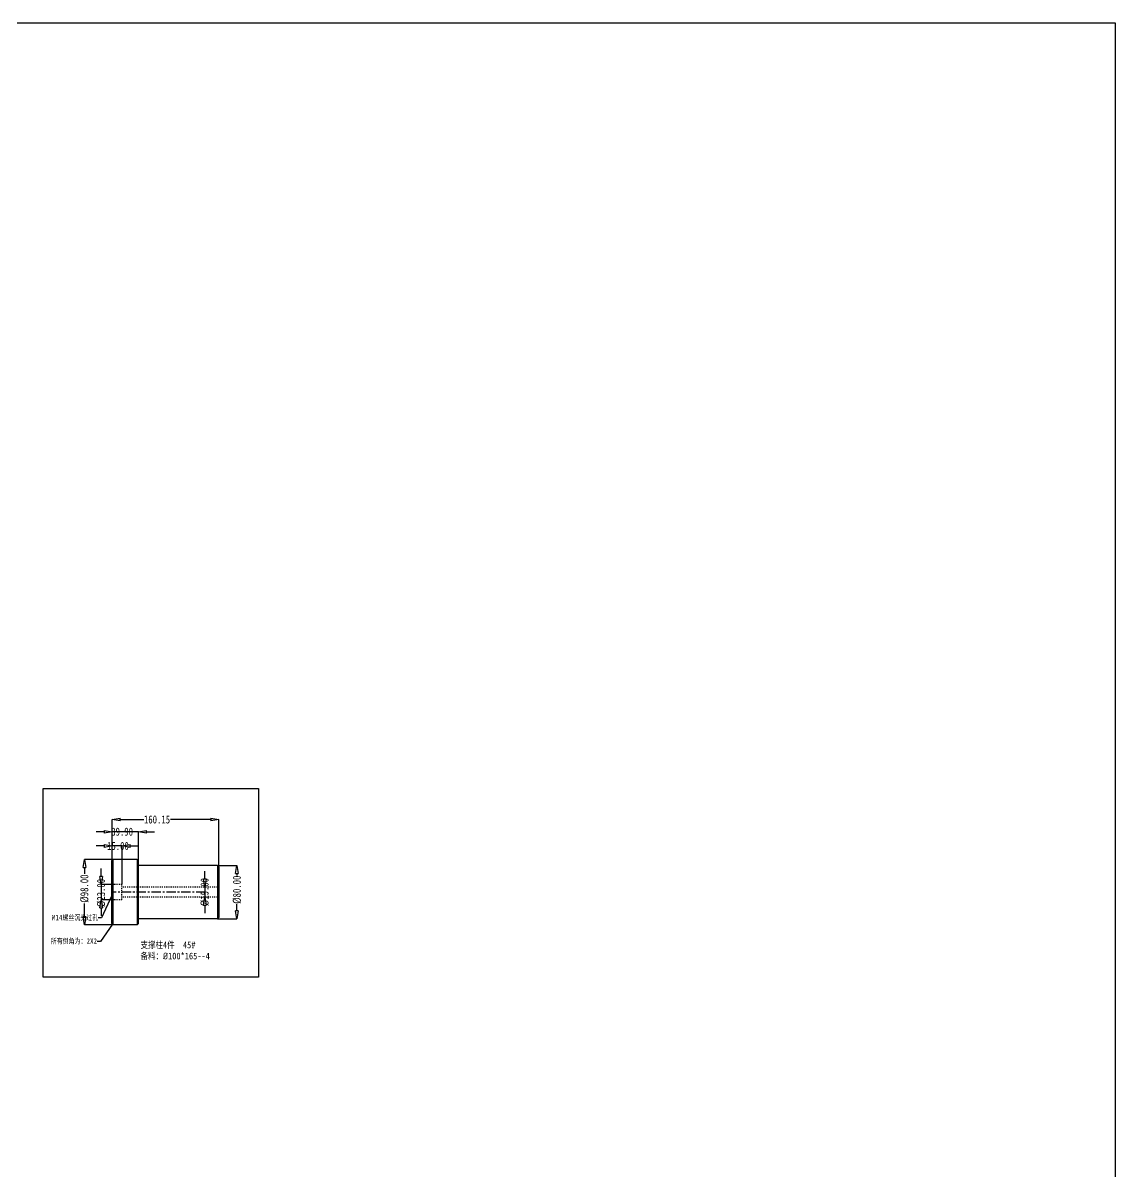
# Model space of a CAD drawing. Header units: millimetres. Extents: x -946 to 3963, y -10008 to 1396.
# Drawn here: x 2325 to 3963, y -326 to 1396 of the extents above; entities that cross this region are included whole.
import ezdxf

# ---------------------------------------------------------------- set-up
doc = ezdxf.new("R2010")
doc.units = ezdxf.units.MM
doc.header["$LTSCALE"] = 16.335
doc.header["$PDMODE"] = 3
doc.header["$PDSIZE"] = 0.3125
doc.linetypes.add('CENTER', pattern=[0.6, 0.375, -0.075, 0.075, -0.075])
doc.linetypes.add('HIDDEN', pattern=[0.2, 0.1, -0.1])
doc.layers.get('0').update_dxf_attribs({"linetype": 'CONTINUOUS'})
doc.layers.get('Defpoints').update_dxf_attribs({"linetype": 'CONTINUOUS'})
doc.layers.add('DEFAULT_2', color=8, linetype='HIDDEN')
doc.layers.add('DIM', color=3, linetype='CONTINUOUS')
doc.styles.get("Standard").update_dxf_attribs({"font": 'txt', "width": 0.8})
doc.dimstyles.get("Standard").update_dxf_attribs({"dimtxt": 0.15625, "dimasz": 0.1875, "dimexe": 0.125, "dimexo": 0.0625, "dimtad": 0, "dimtih": 1, "dimtoh": 1, "dimdsep": 46, "dimtxsty": 'Standard', "dimcen": 0.09, "dimadec": 0, "dimazin": 0, "dimtp": 0.01, "dimtm": 0.01, "dimtfac": 1, "dimtofl": 0, "dimtmove": 0, "dimatfit": 3, "dimfxl": 0, "dimtolj": 1, "dimarcsym": 0})
doc.dimstyles.new('STANDARD$0', dxfattribs={"dimscale": 2, "dimtxt": 3, "dimasz": 3, "dimexe": 1.25, "dimexo": 0.625, "dimgap": 0.5, "dimtad": 0, "dimdsep": 46, "dimlunit": 6, "dimtxsty": 'Standard', "dimblk": 'CLOSEDBLANK', "dimcen": 0, "dimclrt": 2, "dimazin": 2, "dimtfac": 2, "dimtmove": 1, "dimatfit": 3, "dimfxl": 0, "dimtolj": 1, "dimtzin": 0, "dimarcsym": 0})

# ---------------------------------------------------------------- blocks, each defined once
blk = doc.blocks.new('_ClosedBlank')
at = {"color": 0, "linetype": 'ByBlock', "lineweight": -2}
for p, q in [((-1, 0.17), (0, 0)), ((-1, 0.17), (-1, -0.17)), ((0, 0), (-1, -0.17))]:
    blk.add_line(p, q, dxfattribs=at)
blk = doc.blocks.new('*D91')
at = {"color": 4, "lineweight": -2}
for p, q in [((2616.8, 132.6), (2646, 132.6)), ((2646, 120.6), (2646, 117.7)), ((2646, 64.6), (2646, 74.5)), ((2616.8, 52.6), (2646, 52.6))]:
    blk.add_line(p, q, dxfattribs=at)
at = {"layer": 'Defpoints', "color": 0}
for p in [(2616.8, 132.6), (2616.8, 52.6), (2646, 52.6)]:
    blk.add_point(p, dxfattribs=at)
at = {"color": 4, "lineweight": -2, "xscale": 12, "yscale": 12, "zscale": 12}
for p, rotation in [((2646, 132.6), 90), ((2646, 52.6), 270)]:
    blk.add_blockref('_ClosedBlank', p, dxfattribs=dict(at, rotation=rotation))
at = {"color": 6, "insert": (2646, 96.1), "char_height": 12, "attachment_point": 5, "rotation": 90}
blk.add_mtext('\\A1;%%c80.00', dxfattribs=at)
blk = doc.blocks.new('*D92')
at = {"color": 4, "lineweight": -2}
for p, q in [((2597.7, 112.1), (2597.7, 124.1)), ((2597.7, 100.1), (2597.7, 85.1)), ((2597.7, 73.1), (2597.7, 61.1))]:
    blk.add_line(p, q, dxfattribs=at)
at = {"layer": 'Defpoints', "color": 0}
for p in [(2597.7, 100.1), (2597.7, 85.1), (2597.7, 85.1)]:
    blk.add_point(p, dxfattribs=at)
at = {"color": 4, "lineweight": -2, "xscale": 12, "yscale": 12, "zscale": 12}
for p, rotation in [((2597.7, 100.1), 270), ((2597.7, 85.1), 90)]:
    blk.add_blockref('_ClosedBlank', p, dxfattribs=dict(at, rotation=rotation))
at = {"color": 6, "insert": (2597.7, 92.6), "char_height": 12, "attachment_point": 5, "rotation": 90}
blk.add_mtext('\\A1;%%c15.00', dxfattribs=at)
blk = doc.blocks.new('*D121')
at = {"color": 4, "lineweight": -2}
for p, q in [((2442.4, 116.1), (2442.4, 128.1)), ((2463.4, 104.1), (2442.4, 104.1)), ((2442.4, 104.1), (2442.4, 81.1)), ((2463.4, 81.1), (2442.4, 81.1)), ((2442.4, 69.1), (2442.4, 57.1))]:
    blk.add_line(p, q, dxfattribs=at)
at = {"layer": 'Defpoints', "color": 0}
for p in [(2463.4, 104.1), (2442.4, 81.1), (2463.4, 81.1)]:
    blk.add_point(p, dxfattribs=at)
at = {"color": 4, "lineweight": -2, "xscale": 12, "yscale": 12, "zscale": 12}
for p, rotation in [((2442.4, 104.1), 270), ((2442.4, 81.1), 90)]:
    blk.add_blockref('_ClosedBlank', p, dxfattribs=dict(at, rotation=rotation))
at = {"color": 6, "insert": (2442.4, 91.2), "char_height": 12, "attachment_point": 5, "rotation": 90}
blk.add_mtext('\\A1;%%c23.00', dxfattribs=at)
blk = doc.blocks.new('*D122')
at = {"color": 4, "lineweight": -2}
for p, q in [((2446.7, 161.7), (2434.7, 161.7)), ((2458.7, 109.8), (2458.7, 161.7)), ((2473.7, 161.7), (2458.7, 161.7)), ((2473.7, 104.1), (2473.7, 161.7)), ((2485.7, 161.7), (2497.7, 161.7))]:
    blk.add_line(p, q, dxfattribs=at)
at = {"layer": 'Defpoints', "color": 0}
for p in [(2458.7, 161.7), (2458.7, 109.8), (2473.7, 104.1)]:
    blk.add_point(p, dxfattribs=at)
at = {"color": 4, "lineweight": -2, "xscale": 12, "yscale": 12, "zscale": 12}
blk.add_blockref('_ClosedBlank', (2458.7, 161.7), dxfattribs=at)
at = {"color": 4, "lineweight": -2, "xscale": 12, "yscale": 12, "zscale": 12, "rotation": 180}
blk.add_blockref('_ClosedBlank', (2473.7, 161.7), dxfattribs=at)
at = {"color": 6, "insert": (2467.6, 161.7), "char_height": 12, "attachment_point": 5}
blk.add_mtext('\\A1;15.00', dxfattribs=at)
blk = doc.blocks.new('*D123')
at = {"color": 4, "lineweight": -2}
for p, q in [((2446.7, 183.1), (2434.7, 183.1)), ((2458.7, 139.6), (2458.7, 183.1)), ((2498.6, 183.1), (2458.7, 183.1)), ((2498.6, 139.6), (2498.6, 183.1)), ((2510.6, 183.1), (2522.6, 183.1))]:
    blk.add_line(p, q, dxfattribs=at)
at = {"layer": 'Defpoints', "color": 0}
for p in [(2458.7, 183.1), (2458.7, 139.6), (2498.6, 139.6)]:
    blk.add_point(p, dxfattribs=at)
at = {"color": 4, "lineweight": -2, "xscale": 12, "yscale": 12, "zscale": 12}
blk.add_blockref('_ClosedBlank', (2458.7, 183.1), dxfattribs=at)
at = {"color": 4, "lineweight": -2, "xscale": 12, "yscale": 12, "zscale": 12, "rotation": 180}
blk.add_blockref('_ClosedBlank', (2498.6, 183.1), dxfattribs=at)
at = {"color": 6, "insert": (2473.9, 183.1), "char_height": 12, "attachment_point": 5}
blk.add_mtext('\\A1;39.90', dxfattribs=at)
blk = doc.blocks.new('*D124')
at = {"color": 4, "lineweight": -2}
for p, q in [((2460.7, 141.6), (2417.4, 141.6)), ((2417.4, 129.6), (2417.4, 120.2)), ((2417.4, 55.6), (2417.4, 75.4)), ((2460.7, 43.6), (2417.4, 43.6))]:
    blk.add_line(p, q, dxfattribs=at)
at = {"layer": 'Defpoints', "color": 0}
for p in [(2460.7, 141.6), (2417.4, 43.6), (2460.7, 43.6)]:
    blk.add_point(p, dxfattribs=at)
at = {"color": 4, "lineweight": -2, "xscale": 12, "yscale": 12, "zscale": 12}
for p, rotation in [((2417.4, 141.6), 90), ((2417.4, 43.6), 270)]:
    blk.add_blockref('_ClosedBlank', p, dxfattribs=dict(at, rotation=rotation))
at = {"color": 6, "insert": (2417.4, 97.8), "char_height": 12, "attachment_point": 5, "rotation": 90}
blk.add_mtext('\\A1;%%c98.00', dxfattribs=at)
blk = doc.blocks.new('*D125')
at = {"color": 4, "lineweight": -2}
for p, q in [((2458.7, 136.7), (2458.7, 201.4)), ((2470.7, 201.4), (2506.2, 201.4)), ((2606.8, 201.4), (2546.2, 201.4)), ((2618.8, 130.6), (2618.8, 201.4))]:
    blk.add_line(p, q, dxfattribs=at)
at = {"layer": 'Defpoints', "color": 0}
for p in [(2458.7, 201.4), (2458.7, 136.7), (2618.8, 130.6)]:
    blk.add_point(p, dxfattribs=at)
at = {"color": 4, "lineweight": -2, "xscale": 12, "yscale": 12, "zscale": 12, "rotation": 180}
blk.add_blockref('_ClosedBlank', (2458.7, 201.4), dxfattribs=at)
at = {"color": 4, "lineweight": -2, "xscale": 12, "yscale": 12, "zscale": 12}
blk.add_blockref('_ClosedBlank', (2618.8, 201.4), dxfattribs=at)
at = {"color": 6, "insert": (2526.2, 201.4), "char_height": 12, "attachment_point": 5}
blk.add_mtext('\\A1;160.15', dxfattribs=at)

msp = doc.modelspace()

# ---------------------------------------------------------------- linework, layer by layer
at = {"color": 7, "linetype": 'Continuous'}
for p, q in [((2458.669, 139.638), (2460.669, 141.638)), ((2458.669, 45.638), (2458.669, 139.764)), ((2460.669, 43.638), (2460.669, 141.638)), ((2496.569, 141.638), (2460.669, 141.638)), ((2496.569, 141.638), (2496.569, 43.638)), ((2498.569, 139.638), (2496.569, 141.638)), ((2498.569, 45.638), (2498.569, 139.638)), ((2616.819, 132.638), (2498.569, 132.638)), ((2616.819, 132.638), (2616.819, 52.638)), ((2618.819, 130.638), (2616.819, 132.638)), ((2618.819, 130.638), (2618.819, 54.638)), ((2616.819, 52.638), (2498.569, 52.638)), ((2618.819, 54.638), (2616.819, 52.638)), ((2458.669, 45.638), (2460.669, 43.638)), ((2496.569, 43.638), (2460.669, 43.638)), ((2498.569, 45.638), (2496.569, 43.638))]:
    msp.add_line(p, q, dxfattribs=at)
for points in [[(-945.61, 1395.893), (3962.567, 1395.893), (3962.567, -10007.793), (-945.61, -10007.793)], [(2355.321, 247.759), (2678.222, 247.759), (2678.222, -35.048), (2355.321, -35.048)]]:
    msp.add_lwpolyline(points, close=True)
at = {"layer": 'DEFAULT_2', "color": 8, "linetype": 'HIDDEN'}
for p, q in [((2460.669, 104.138), (2458.669, 106.138)), ((2473.669, 104.138), (2460.669, 104.138)), ((2473.669, 81.138), (2473.669, 104.138)), ((2616.819, 100.138), (2473.669, 100.138)), ((2616.819, 100.138), (2618.819, 102.138)), ((2460.669, 81.138), (2458.669, 79.138)), ((2473.669, 81.138), (2460.669, 81.138)), ((2616.819, 85.138), (2473.669, 85.138)), ((2616.819, 85.138), (2618.819, 83.138))]:
    msp.add_line(p, q, dxfattribs=at)
at = {"layer": 'DEFAULT_2', "color": 1, "linetype": 'CENTER', "ltscale": 2.276437}
msp.add_line((2598.819, 92.638), (2458.669, 92.638), dxfattribs=at)

# ---------------------------------------------------------------- texts
at = {"insert": (2501.466, 18.385), "char_height": 10, "width": 197.50346, "attachment_point": 1}
msp.add_mtext('{\\fSimSun|b0|i0|c134|p2;支撑柱4件}  45#\\P{\\fSimSun|b0|i0|c134|p2;备料：\\fISOCPEUR|b0|i0|c0|p34;%%C\\fSimSun|b0|i0|c0|p2;1\\fSimSun|b0|i0|c134|p2;0\\fSimSun|b0|i0|c0|p2;0*\\fSimSun|b0|i0|c134|p2;165\\fSimSun|b0|i0|c0|p2;--\\fSimSun|b0|i0|c134|p2;4}', dxfattribs=at)
at = {"layer": 'DIM', "color": 6, "char_height": 8, "attachment_point": 6}
for s, insert in [('\\A1;M14{\\fSimSun|b0|i0|c134|p2;螺丝沉头过孔}', (2438.093, 53.933)), ('\\A1;{\\fSimSun|b0|i0|c134|p2;所有倒角为：2X2}', (2436.227, 18.668))]:
    msp.add_mtext(s, dxfattribs=dict(at, insert=insert))

# ---------------------------------------------------------------- dimensions: what is measured, and where the dimension line sits
for base, p1, p2, picture, middle in [((2458.669, 201.364), (2618.819, 130.638), (2458.669, 136.697), '*D125', (2526.249, 201.364)), ((2458.669, 183.118), (2498.569, 139.638), (2458.669, 139.638), '*D123', (2473.939, 183.118)), ((2458.669, 161.694), (2473.669, 104.138), (2458.669, 109.823), '*D122', (2467.625, 161.694))]:
    dim = msp.add_linear_dim(base=base, p1=p1, p2=p2, dimstyle='STANDARD$0', override={"dimtxt": 6, "dimasz": 6, "dimexe": 0, "dimexo": 0, "dimgap": 0, "dimzin": 0, "dimclrd": 4, "dimclre": 4, "dimclrt": 6, "dimfxl": 1.25})
    dim.commit()
    dim.dimension.update_dxf_attribs({"geometry": picture, "text_midpoint": middle, "dimtype": 160})
for base, p1, p2, picture, middle in [((2417.439, 43.638), (2460.669, 141.638), (2460.669, 43.638), '*D124', (2417.439, 97.81)), ((2442.409, 81.138), (2463.388, 104.138), (2463.388, 81.138), '*D121', (2442.409, 91.169)), ((2597.737, 85.138), (2597.737, 100.138), (2597.737, 85.138), '*D92', (2597.737, 92.638)), ((2646.021, 52.638), (2616.819, 132.638), (2616.819, 52.638), '*D91', (2646.021, 96.087))]:
    dim = msp.add_linear_dim(base=base, p1=p1, p2=p2, angle=90, text='%%c<>', dimstyle='STANDARD$0', override={"dimtxt": 6, "dimasz": 6, "dimexe": 0, "dimexo": 0, "dimgap": 0, "dimzin": 0, "dimclrd": 4, "dimclre": 4, "dimclrt": 6, "dimfxl": 1.25})
    dim.commit()
    dim.dimension.update_dxf_attribs({"geometry": picture, "text_midpoint": middle, "dimtype": 160})

# ---------------------------------------------------------------- leaders
at = {"layer": 'DIM', "annotation_type": 0, "has_hookline": 1, "hookline_direction": 1}
for points, text_width in [([(2458.669, 87.709), (2443.093, 53.933), (2438.093, 53.933)], 75.744), ([(2459.669, 44.638), (2441.227, 18.668), (2436.227, 18.668)], 67.342)]:
    msp.add_leader(points, dimstyle='Standard', override={"dimtxt": 2.5, "dimasz": 5, "dimexe": 0, "dimexo": 0, "dimgap": 0, "dimtad": 0, "dimzin": 0, "dimcen": 0, "dimclrd": 4, "dimclre": 4, "dimclrt": 6, "dimadec": 2, "dimtol": 0, "dimfxl": 1.25, "dimtzin": 0}, dxfattribs=dict(at, text_width=text_width))

doc.saveas('drawing.dxf')
